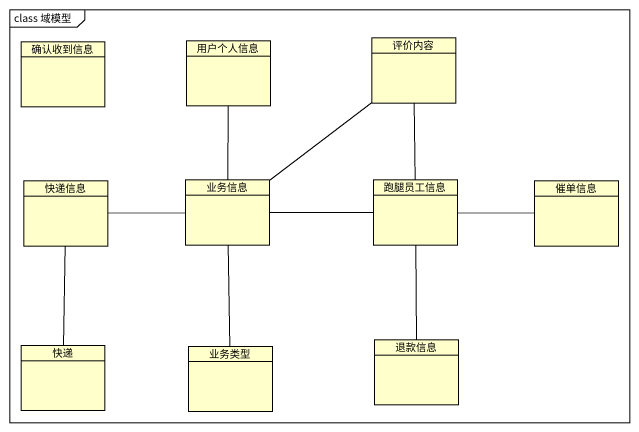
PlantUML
@startuml
mainframe class 域模型
hide circle
hide empty members
class 确认收到信息
class 用户个人信息
class 评价内容
class 快递信息
class 业务信息
class 跑腿员工信息
class 催单信息
class 快递
class 退款信息
class 业务类型
用户个人信息 -- 业务信息
评价内容 -- 业务信息
评价内容 -- 跑腿员工信息
快递信息 -right- 业务信息
跑腿员工信息 -left- 业务信息
跑腿员工信息 -right- 催单信息
快递 -up- 快递信息
退款信息 -up- 跑腿员工信息
业务类型 -up- 业务信息
@enduml
